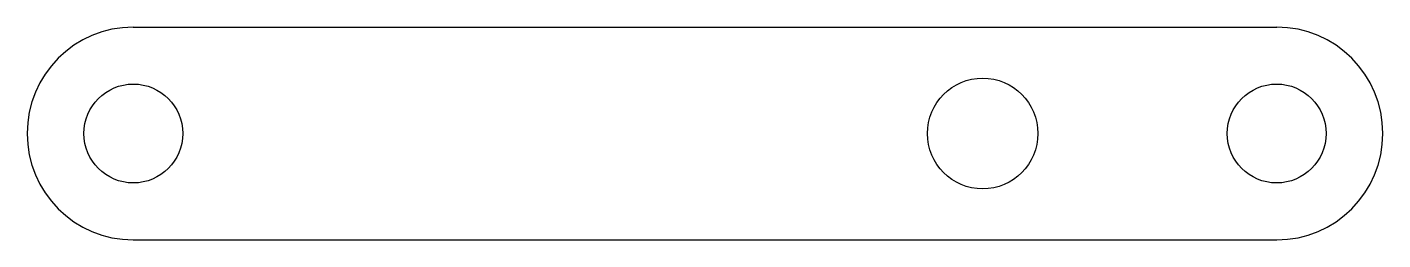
# Model space of a CAD drawing. Extents: x 5.2 to 88.2, y -23.7 to -10.6.
import ezdxf

# ---------------------------------------------------------------- set-up
doc = ezdxf.new("R2010")
doc.units = 0
doc.header["$MEASUREMENT"] = 0
doc.layers.add('VISIBLE', color=7, linetype='CONTINUOUS')

msp = doc.modelspace()

# ---------------------------------------------------------------- linework, layer by layer
at = {"layer": 'VISIBLE'}
for p, q in [((11.7, -10.646), (81.7, -10.646)), ((11.7, -23.65), (81.7, -23.65))]:
    msp.add_line(p, q, dxfattribs=at)
for centre, radius in [((63.7, -17.148), 3.383), ((11.7, -17.148), 3.023), ((81.7, -17.148), 3.023)]:
    msp.add_circle(centre, radius, dxfattribs=at)
for centre, start, end in [((11.7, -17.148), 90, 270), ((81.7, -17.148), 270, 90)]:
    msp.add_arc(centre, 6.502, start, end, dxfattribs=at)

doc.saveas('drawing.dxf')
